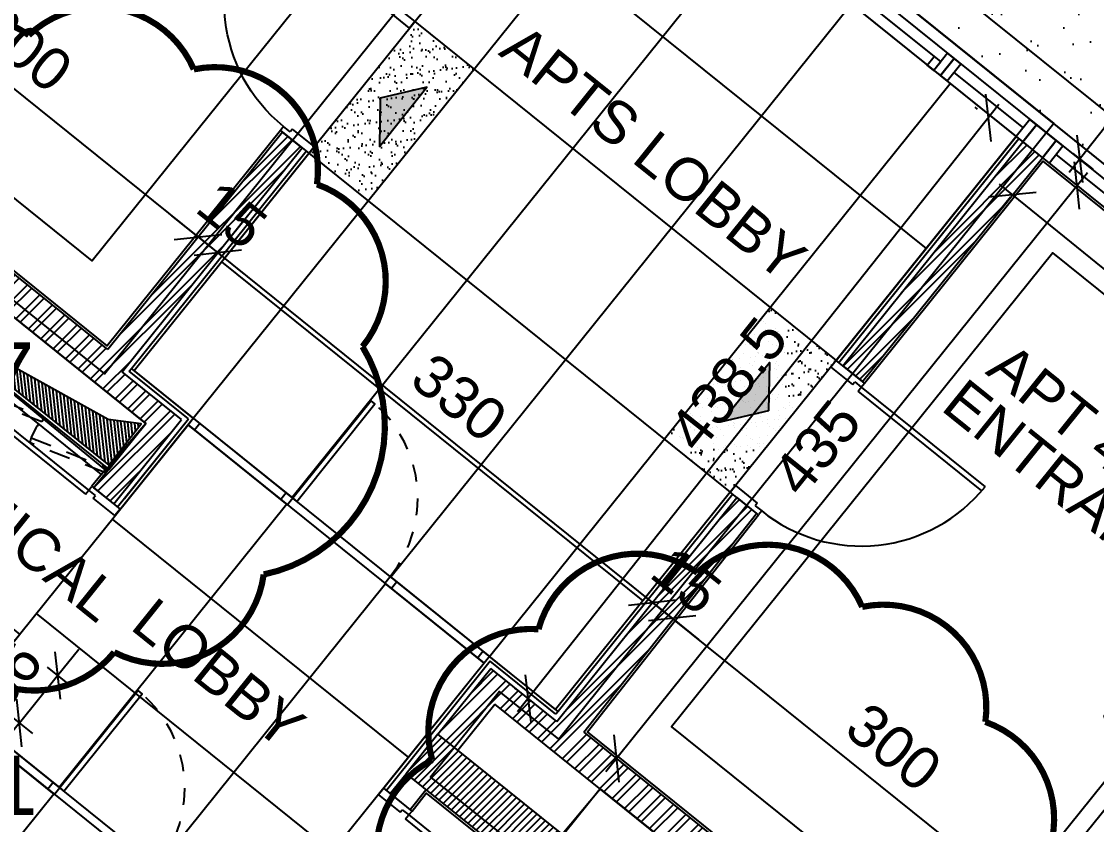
# Model space of a CAD drawing. Extents: x -1.8 to 45.6, y -22.6 to 61.5.
# Drawn here: x 21.84 to 28.2, y 40.16 to 44.91 of the extents above; entities that cross this region are included whole.
import ezdxf
from ezdxf.enums import TextEntityAlignment as Align

# ---------------------------------------------------------------- set-up
doc = ezdxf.new("R2010")
doc.units = 0
doc.header["$MEASUREMENT"] = 0
doc.header["$PDMODE"] = 35
doc.header["$PDSIZE"] = 0.3
doc.linetypes.add('HIDDEN2', pattern=[0.1875, 0.125, -0.0625])
doc.layers.get('0').update_dxf_attribs({"linetype": 'CONTINUOUS'})
doc.layers.get('DEFPOINTS').update_dxf_attribs({"linetype": 'CONTINUOUS'})
for name, color, linetype in [('60%', 7, 'CONTINUOUS'), ('A-ALU', 9, 'CONTINUOUS'), ('A-AREAS', 6, 'CONTINUOUS'), ('A-AREAS-TXT', 6, 'CONTINUOUS'), ('a-dim', 3, 'CONTINUOUS'), ('A-Door', 1, 'CONTINUOUS'), ('A-DOORS', 1, 'CONTINUOUS'), ('A-ENT-ARROWS', 252, 'CONTINUOUS'), ('A-HATCH-CONC', 8, 'CONTINUOUS'), ('A-HATCH-WALL', 8, 'CONTINUOUS'), ('A-moquette', 137, 'CONTINUOUS'), ('A-NOMENCLATURE', 3, 'CONTINUOUS'), ('A-PLASTER', 8, 'CONTINUOUS'), ('A-PORTE', 1, 'CONTINUOUS'), ('A-proj-marble', 137, 'CONTINUOUS'), ('A-proj-wood', 5, 'CONTINUOUS'), ('a-revetement', 1, 'CONTINUOUS'), ('A-sect-marble', 1, 'CONTINUOUS'), ('a-shaft', 251, 'CONTINUOUS'), ('A-TILES', 137, 'CONTINUOUS'), ('A-TREES', 63, 'CONTINUOUS'), ('A-WALL', 4, 'CONTINUOUS'), ('S-2ND-3RD-4-5-6TH$0$A-SHAFT 1ST', 8, 'CONTINUOUS'), ('S-2ND-3RD-4-5-6TH$0$A-SHAFT 2-3-4-5-6', 8, 'CONTINUOUS'), ('S-2ND-3RD-4-5-6TH$0$A-STR 2-3-4-5-6', 2, 'CONTINUOUS')]:
    doc.layers.add(name, color=color, linetype=linetype)
doc.styles.add('A100-STEXT', font='arial.ttf', dxfattribs={"height": 0.25})
doc.dimstyles.new('A100-DIM', dxfattribs={"dimtxt": 0.25, "dimasz": 0.2, "dimexe": 0.1, "dimexo": 0.3, "dimgap": 0.1, "dimtad": 1, "dimlfac": 100, "dimrnd": 0.5, "dimdsep": 46, "dimtxsty": 'A100-STEXT', "dimblk1": 'OBLIQUE', "dimblk2": 'OBLIQUE', "dimsah": 1, "dimcen": -0.05, "dimdle": 0.1, "dimclrd": 15, "dimclre": 15, "dimclrt": 256, "dimadec": 0, "dimazin": 0, "dimtfac": 0.28, "dimtix": 1, "dimtmove": 2, "dimatfit": 3, "dimldrblk": 'OBLIQUE', "dimfxl": 1, "dimtolj": 1, "dimarcsym": 0})

# ---------------------------------------------------------------- blocks, each defined once
blk = doc.blocks.new('P90E21.5D')
at = {"layer": 'A-PORTE'}
for p, q in [((0, 0), (-0.0313, -0.039)), ((0.1675, -0.1347), (0, 0)), ((-0.0313, -0.039), (0.0972, -0.1424)), ((0.0972, -0.1424), (0.1098, -0.1268)), ((0.1098, -0.1268), (0.1487, -0.1581)), ((0.1299, -0.1815), (0.155, -0.1503)), ((0.7845, -0.7079), (0.1299, -0.1815)), ((0.1487, -0.1581), (0.1675, -0.1347)), ((0.1487, -0.1581), (0.8033, -0.6845)), ((-0.564, -0.7013), (-0.5327, -0.6624)), ((-0.5327, -0.6624), (-0.4041, -0.7658)), ((-0.3965, -0.8361), (-0.564, -0.7013)), ((-0.4041, -0.7658), (-0.4166, -0.7814)), ((-0.4166, -0.7814), (-0.3777, -0.8127)), ((-0.3777, -0.8127), (-0.3965, -0.8361))]:
    blk.add_line(p, q, dxfattribs=at)
blk.add_arc((0.1487, -0.1581), 0.84, 231.19371, 321.19371, dxfattribs=at)
blk = doc.blocks.new('P100E21.5D')
at = {"layer": 'A-PORTE'}
for p, q in [((0.03, 0.215), (0.03, 1.155)), ((0.06, 1.155), (0.06, 0.215)), ((0.03, 0.215), (0, 0.215)), ((0, 0.215), (0, 0)), ((0.06, 0.215), (0.02, 0.215)), ((0.03, 0.165), (0.03, 0.215)), ((0.97, 0.215), (1, 0.215)), ((0.97, 0.165), (0.97, 0.215)), ((1, 0.215), (1, 0)), ((0.05, 0.165), (0.03, 0.165)), ((0.05, 0), (0.05, 0.165)), ((0.95, 0), (0.95, 0.165)), ((0.95, 0.165), (0.97, 0.165)), ((0, 0), (0.05, 0)), ((1, 0), (0.95, 0))]:
    blk.add_line(p, q, dxfattribs=at)
blk.add_arc((0.03, 0.215), 0.94, 0, 90, dxfattribs=at)
blk = doc.blocks.new('P_ENT_WOOD')
at = {"layer": 'A-PORTE'}
for points in [[(0.5883, -0.4732), (0.6117, -0.492), (1.0751, 0.0842), (1.0517, 0.103)], [(0, 0), (0.5883, -0.4732), (0.557, -0.5121), (-0.0313, -0.039)], [(1.165, -0.9369), (1.7534, -1.4101), (1.722, -1.449), (1.1337, -0.9759)]]:
    blk.add_lwpolyline(points, close=True, dxfattribs=at)
for points in [[(0.039, -0.0313), (0.0076, -0.0703)], [(0.5494, -0.4418), (0.5181, -0.4808)], [(1.204, -0.9682), (1.1726, -1.0072)], [(1.7144, -1.3787), (1.6831, -1.4177)]]:
    blk.add_lwpolyline(points, dxfattribs=at)
at = {"layer": 'A-PORTE', "linetype": 'HIDDEN2', "ltscale": 0.5}
blk.add_arc((0.5883, -0.4732), 0.74, 321.19371, 48.87027, dxfattribs=at)
blk = doc.blocks.new('A$C37CB01A7')
at = {"layer": 'A-ALU'}
for p, q in [((24.3159, 47.1427), (28.8044, 43.533)), ((24.1954, 47.0727), (28.7619, 43.4003)), ((26.5389, 45.2715), (27.2792, 44.6762)), ((27.3571, 44.6135), (27.7663, 44.2845)), ((27.9611, 44.1278), (28.7637, 43.4823))]:
    blk.add_line(p, q, dxfattribs=at)
for points in [[(27.2385, 44.6255), (27.2774, 44.5942), (27.3589, 44.6955), (27.3199, 44.7268)], [(27.2774, 44.5942), (27.3164, 44.5628), (27.3979, 44.6641), (27.3589, 44.6955)], [(27.7255, 44.2338), (27.7645, 44.2025), (27.8459, 44.3038), (27.807, 44.3351)], [(27.8814, 44.1085), (27.9203, 44.0772), (28.0018, 44.1785), (27.9628, 44.2098)]]:
    blk.add_lwpolyline(points, close=True, dxfattribs=at)
blk.add_lwpolyline([(27.2402, 44.7075), (27.2792, 44.6762), (27.2385, 44.6255), (27.1995, 44.6568), (27.2402, 44.7075)], dxfattribs=at)
blk = doc.blocks.new('_OBLIQUE')
at = {"color": 0, "linetype": 'ByBlock'}
blk.add_line((-0.5, -0.5), (0.5, 0.5), dxfattribs=at)
blk = doc.blocks.new('*D178')
at = {"layer": 'a-dim', "color": 15, "lineweight": -2}
for p, q in [((20.4688, 45.5823), (22.9625, 43.5769)), ((20.5761, 45.5562), (20.4841, 45.4417)), ((23.0549, 43.8514), (22.9472, 43.7175))]:
    blk.add_line(p, q, dxfattribs=at)
at = {"layer": 'DEFPOINTS', "color": 0}
for p in [(20.7641, 45.7899), (22.8845, 43.6396), (22.8669, 43.6177)]:
    blk.add_point(p, dxfattribs=at)
at = {"layer": 'a-dim', "color": 15, "lineweight": -2, "xscale": 0.2, "yscale": 0.2, "zscale": 0.2}
for p, rotation in [((20.5467, 45.5196), 141.1937093687687), ((22.8845, 43.6396), 321.1937093687687)]:
    blk.add_blockref('_OBLIQUE', p, dxfattribs=dict(at, rotation=rotation))
at = {"layer": 'a-dim', "insert": (21.8583, 44.7571), "char_height": 0.25, "attachment_point": 5, "rotation": 321.19371, "style": 'A100-STEXT'}
blk.add_mtext('\\A1;300', dxfattribs=at)
blk = doc.blocks.new('*D179')
at = {"layer": 'a-dim', "color": 15, "lineweight": -2}
for p, q in [((23.0549, 43.8514), (22.9472, 43.7175)), ((22.8845, 43.6396), (22.7287, 43.7649)), ((23.1562, 43.7379), (23.0641, 43.6235)), ((22.8845, 43.6396), (23.0014, 43.5456)), ((23.0014, 43.5456), (23.1573, 43.4202))]:
    blk.add_line(p, q, dxfattribs=at)
at = {"layer": 'DEFPOINTS', "color": 0}
for p in [(22.8669, 43.6177), (23.0014, 43.5456), (22.9681, 43.5042)]:
    blk.add_point(p, dxfattribs=at)
at = {"layer": 'a-dim', "color": 15, "lineweight": -2, "xscale": 0.2, "yscale": 0.2, "zscale": 0.2}
for p, rotation in [((22.8845, 43.6396), 321.1937093687687), ((23.0014, 43.5456), 141.1937093687687)]:
    blk.add_blockref('_OBLIQUE', p, dxfattribs=dict(at, rotation=rotation))
at = {"layer": 'a-dim', "insert": (23.0856, 43.7699), "char_height": 0.25, "attachment_point": 5, "rotation": 321.19371, "style": 'A100-STEXT'}
blk.add_mtext('\\A1;15', dxfattribs=at)
blk = doc.blocks.new('*D180')
at = {"layer": 'a-dim', "color": 15, "lineweight": -2}
for p, q in [((23.1562, 43.7379), (23.0641, 43.6235)), ((22.9235, 43.6082), (25.6509, 41.4148)), ((25.7277, 41.6699), (25.6357, 41.5554))]:
    blk.add_line(p, q, dxfattribs=at)
at = {"layer": 'DEFPOINTS', "color": 0}
for p in [(22.9681, 43.5042), (25.573, 41.4775), (25.5397, 41.4361)]:
    blk.add_point(p, dxfattribs=at)
at = {"layer": 'a-dim', "color": 15, "lineweight": -2, "xscale": 0.2, "yscale": 0.2, "zscale": 0.2}
for p, rotation in [((23.0014, 43.5456), 141.1937093687687), ((25.573, 41.4775), 321.1937093687687)]:
    blk.add_blockref('_OBLIQUE', p, dxfattribs=dict(at, rotation=rotation))
at = {"layer": 'a-dim', "insert": (24.4299, 42.689), "char_height": 0.25, "attachment_point": 5, "rotation": 321.19371, "style": 'A100-STEXT'}
blk.add_mtext('\\A1;330', dxfattribs=at)
blk = doc.blocks.new('*D181')
at = {"layer": 'a-dim', "color": 15, "lineweight": -2}
for p, q in [((25.7277, 41.6699), (25.6357, 41.5554)), ((25.573, 41.4775), (25.4172, 41.6028)), ((25.8603, 41.5954), (25.7526, 41.4614)), ((25.573, 41.4775), (25.6899, 41.3835)), ((25.6899, 41.3835), (25.8458, 41.2581))]:
    blk.add_line(p, q, dxfattribs=at)
at = {"layer": 'DEFPOINTS', "color": 0}
for p in [(25.5397, 41.4361), (25.6723, 41.3616), (25.6899, 41.3835)]:
    blk.add_point(p, dxfattribs=at)
at = {"layer": 'a-dim', "color": 15, "lineweight": -2, "xscale": 0.2, "yscale": 0.2, "zscale": 0.2}
for p, rotation in [((25.573, 41.4775), 321.1937093687687), ((25.6899, 41.3835), 141.1937093687687)]:
    blk.add_blockref('_OBLIQUE', p, dxfattribs=dict(at, rotation=rotation))
at = {"layer": 'a-dim', "insert": (25.7741, 41.6079), "char_height": 0.25, "attachment_point": 5, "rotation": 321.19371, "style": 'A100-STEXT'}
blk.add_mtext('\\A1;15', dxfattribs=at)
blk = doc.blocks.new('*D182')
at = {"layer": 'a-dim', "color": 15, "lineweight": -2}
for p, q in [((25.8603, 41.5954), (25.7526, 41.4614)), ((25.612, 41.4461), (28.1056, 39.4407)), ((27.7438, 39.1503), (28.0904, 39.5813))]:
    blk.add_line(p, q, dxfattribs=at)
at = {"layer": 'DEFPOINTS', "color": 0}
for p in [(25.6723, 41.3616), (28.0277, 39.5034), (27.5557, 38.9165)]:
    blk.add_point(p, dxfattribs=at)
at = {"layer": 'a-dim', "color": 15, "lineweight": -2, "xscale": 0.2, "yscale": 0.2, "zscale": 0.2}
for p, rotation in [((25.6899, 41.3835), 141.1937093687687), ((28.0277, 39.5034), 321.1937093687687)]:
    blk.add_blockref('_OBLIQUE', p, dxfattribs=dict(at, rotation=rotation))
at = {"layer": 'a-dim', "insert": (27.0015, 40.6209), "char_height": 0.25, "attachment_point": 5, "rotation": 321.19371, "style": 'A100-STEXT'}
blk.add_mtext('\\A1;300', dxfattribs=at)
blk = doc.blocks.new('*D187')
at = {"layer": 'a-dim', "color": 15, "lineweight": -2}
for p, q in [((29.4009, 42.8864), (30.0654, 42.3521)), ((27.1987, 38.947), (30.0501, 42.4927)), ((27.2593, 39.0266), (27.1834, 39.0876))]:
    blk.add_line(p, q, dxfattribs=at)
at = {"layer": 'DEFPOINTS', "color": 0}
for p in [(29.1672, 43.0745), (29.9874, 42.4148), (27.4931, 38.8386)]:
    blk.add_point(p, dxfattribs=at)
at = {"layer": 'a-dim', "color": 15, "lineweight": -2, "xscale": 0.2, "yscale": 0.2, "zscale": 0.2}
for p, rotation in [((29.9874, 42.4148), 51.193709367041), ((27.2613, 39.025), 231.193709367041)]:
    blk.add_blockref('_OBLIQUE', p, dxfattribs=dict(at, rotation=rotation))
at = {"layer": 'a-dim', "insert": (28.4469, 40.8626), "char_height": 0.25, "attachment_point": 5, "rotation": 51.19371, "style": 'A100-STEXT'}
blk.add_mtext('\\A1;435', dxfattribs=at)
blk = doc.blocks.new('*D192')
at = {"layer": 'a-dim', "color": 15, "lineweight": -2}
for p, q in [((25.2971, 40.4763), (28.1485, 44.022)), ((28.0567, 43.9675), (28.1638, 43.8814)), ((25.3891, 40.5307), (25.4377, 40.4916))]:
    blk.add_line(p, q, dxfattribs=at)
at = {"layer": 'DEFPOINTS', "color": 0}
for p in [(27.8229, 44.1555), (28.0858, 43.9441), (25.1553, 40.7187)]:
    blk.add_point(p, dxfattribs=at)
at = {"layer": 'a-dim', "color": 15, "lineweight": -2, "xscale": 0.2, "yscale": 0.2, "zscale": 0.2}
for p, rotation in [((28.0858, 43.9441), 51.19370936575438), ((25.3597, 40.5542), 231.1937093657544)]:
    blk.add_blockref('_OBLIQUE', p, dxfattribs=dict(at, rotation=rotation))
at = {"layer": 'a-dim', "insert": (26.5453, 42.3919), "char_height": 0.25, "attachment_point": 5, "rotation": 51.19371, "style": 'A100-STEXT'}
blk.add_mtext('\\A1;435', dxfattribs=at)
blk = doc.blocks.new('*D214')
at = {"layer": 'a-dim', "color": 15, "lineweight": -2}
for p, q in [((20.6748, 44.1935), (23.5263, 47.7392)), ((23.5564, 47.5866), (23.3857, 47.7239)), ((20.9472, 44.1028), (20.6596, 44.3341))]:
    blk.add_line(p, q, dxfattribs=at)
at = {"layer": 'DEFPOINTS', "color": 0}
for p in [(23.4636, 47.6613), (23.7902, 47.3986), (21.181, 43.9148)]:
    blk.add_point(p, dxfattribs=at)
at = {"layer": 'a-dim', "color": 15, "lineweight": -2, "xscale": 0.2, "yscale": 0.2, "zscale": 0.2}
for p, rotation in [((23.4636, 47.6613), 51.1937030230763), ((20.7375, 44.2714), 231.1937030230763)]:
    blk.add_blockref('_OBLIQUE', p, dxfattribs=dict(at, rotation=rotation))
at = {"layer": 'a-dim', "insert": (21.9231, 46.1091), "char_height": 0.25, "attachment_point": 5, "rotation": 51.1937, "style": 'A100-STEXT'}
blk.add_mtext('\\A1;435', dxfattribs=at)
blk = doc.blocks.new('*D236')
at = {"layer": 'a-dim', "color": 15, "lineweight": -2}
for p, q in [((27.6252, 43.9519), (28.4539, 43.2786)), ((27.6922, 43.8757), (27.6398, 43.8112)), ((30.0972, 41.9434), (29.2686, 42.6166)), ((30.0089, 41.9933), (29.9565, 41.9288))]:
    blk.add_line(p, q, dxfattribs=at)
at = {"layer": 'DEFPOINTS', "color": 0}
for p in [(27.8814, 44.1085), (30.1981, 42.2261), (30.0196, 42.0064)]:
    blk.add_point(p, dxfattribs=at)
at = {"layer": 'a-dim', "color": 15, "lineweight": -2, "xscale": 0.2, "yscale": 0.2, "zscale": 0.2}
for p, rotation in [((27.7029, 43.8888), 140.9057933027727), ((30.0196, 42.0064), 320.9057933027727)]:
    blk.add_blockref('_OBLIQUE', p, dxfattribs=dict(at, rotation=rotation))
at = {"layer": 'a-dim', "insert": (28.8612, 42.9476), "char_height": 0.25, "attachment_point": 5, "rotation": 320.90579, "style": 'A100-STEXT'}
blk.add_mtext('\\A1;298.5', dxfattribs=at)
blk = doc.blocks.new('*D252')
at = {"layer": 'a-dim', "color": 15, "lineweight": -2}
for p, q in [((22.0532, 41.0453), (22.1785, 41.2012)), ((21.9924, 41.0941), (22.1311, 40.9827)), ((21.8272, 40.7644), (22.0532, 41.0453)), ((21.7665, 40.8132), (21.9052, 40.7017)), ((21.8272, 40.7644), (21.7019, 40.6086))]:
    blk.add_line(p, q, dxfattribs=at)
at = {"layer": 'DEFPOINTS', "color": 0}
for p in [(21.7587, 41.2822), (22.0532, 41.0453), (21.5328, 41.0012)]:
    blk.add_point(p, dxfattribs=at)
at = {"layer": 'a-dim', "color": 15, "lineweight": -2, "xscale": 0.2, "yscale": 0.2, "zscale": 0.2}
for p, rotation in [((22.0532, 41.0453), 231.1937093633328), ((21.8272, 40.7644), 51.19370936333276)]:
    blk.add_blockref('_OBLIQUE', p, dxfattribs=dict(at, rotation=rotation))
at = {"layer": 'a-dim', "insert": (21.7627, 41.0476), "char_height": 0.25, "attachment_point": 5, "rotation": 51.19371, "style": 'A100-STEXT'}
blk.add_mtext('\\A1;36', dxfattribs=at)
blk = doc.blocks.new('*D294')
at = {"layer": 'a-dim', "color": 15, "lineweight": -2}
for p, q in [((27.6236, 44.423), (24.7747, 40.8303)), ((27.4966, 44.396), (27.4831, 44.4067)), ((24.772, 40.9601), (24.7585, 40.9708))]:
    blk.add_line(p, q, dxfattribs=at)
at = {"layer": 'DEFPOINTS', "color": 0}
for p in [(27.7317, 44.2096), (24.8368, 40.9087), (25.007, 40.7737)]:
    blk.add_point(p, dxfattribs=at)
at = {"layer": 'a-dim', "color": 15, "lineweight": -2, "xscale": 0.2, "yscale": 0.2, "zscale": 0.2}
for p, rotation in [((27.5615, 44.3446), 51.58569261977015), ((24.8368, 40.9087), 231.5856926197702)]:
    blk.add_blockref('_OBLIQUE', p, dxfattribs=dict(at, rotation=rotation))
at = {"layer": 'a-dim', "insert": (26.0207, 42.7681), "char_height": 0.25, "attachment_point": 5, "rotation": 51.58569, "style": 'A100-STEXT'}
blk.add_mtext('\\A1;438.5', dxfattribs=at)
blk = doc.blocks.new('*D295')
at = {"layer": 'a-dim', "color": 15, "lineweight": -2}
for p, q in [((28.0389, 44.0239), (30.0675, 46.5888)), ((29.9662, 46.5414), (30.0839, 46.4484)), ((28.0618, 44.1334), (28.1794, 44.0403))]:
    blk.add_line(p, q, dxfattribs=at)
at = {"layer": 'DEFPOINTS', "color": 0}
for p in [(29.7309, 46.7275), (30.0054, 46.5104), (27.8265, 44.3195)]:
    blk.add_point(p, dxfattribs=at)
at = {"layer": 'a-dim', "color": 15, "lineweight": -2, "xscale": 0.2, "yscale": 0.2, "zscale": 0.2}
for p, rotation in [((30.0054, 46.5104), 51.66027707196876), ((28.101, 44.1024), 231.6602770719688)]:
    blk.add_blockref('_OBLIQUE', p, dxfattribs=dict(at, rotation=rotation))
at = {"layer": 'a-dim', "insert": (28.8746, 45.4476), "char_height": 0.25, "attachment_point": 5, "rotation": 51.66028, "style": 'A100-STEXT'}
blk.add_mtext('\\A1;307', dxfattribs=at)
blk = doc.blocks.new('*D296')
at = {"layer": 'a-dim', "color": 15, "lineweight": -2}
for p, q in [((24.3971, 47.483), (29.1194, 43.6853)), ((24.4649, 47.4078), (24.5377, 47.4983)), ((29.0314, 43.7354), (29.1042, 43.8259))]:
    blk.add_line(p, q, dxfattribs=at)
at = {"layer": 'DEFPOINTS', "color": 0}
for p in [(24.2769, 47.174), (29.0415, 43.748), (28.8434, 43.5016)]:
    blk.add_point(p, dxfattribs=at)
at = {"layer": 'a-dim', "color": 15, "lineweight": -2, "xscale": 0.2, "yscale": 0.2, "zscale": 0.2}
for p, rotation in [((24.475, 47.4204), 141.193709369981), ((29.0415, 43.748), 321.1937093699809)]:
    blk.add_blockref('_OBLIQUE', p, dxfattribs=dict(at, rotation=rotation))
at = {"layer": 'a-dim', "insert": (26.9009, 45.7616), "char_height": 0.25, "attachment_point": 5, "rotation": 321.19371, "style": 'A100-STEXT'}
blk.add_mtext('\\A1;586', dxfattribs=at)
blk = doc.blocks.new('*D302')
at = {"layer": '60%', "color": 15, "lineweight": -2}
for p, q in [((14.1028, 57.7557), (17.1503, 61.5451)), ((17.0097, 61.5299), (45.0024, 39.0181)), ((41.9397, 35.3693), (44.9872, 39.1587))]:
    blk.add_line(p, q, dxfattribs=at)
at = {"layer": 'DEFPOINTS', "color": 0}
for p in [(13.9148, 57.5219), (44.9245, 39.0808), (41.7517, 35.1355)]:
    blk.add_point(p, dxfattribs=at)
at = {"layer": '60%', "color": 15, "lineweight": -2, "xscale": 0.2, "yscale": 0.2, "zscale": 0.2}
for p, rotation in [((17.0876, 61.4672), 141.1937093848894), ((44.9245, 39.0808), 321.1937093848894)]:
    blk.add_blockref('_OBLIQUE', p, dxfattribs=dict(at, rotation=rotation))
at = {"layer": '60%', "insert": (31.1488, 50.4514), "char_height": 0.25, "attachment_point": 5, "rotation": 321.19371, "style": 'A100-STEXT'}
blk.add_mtext('\\A1;3572', dxfattribs=at)

msp = doc.modelspace()

# ---------------------------------------------------------------- hatches: boundary and pattern name
at = {"layer": 'A-ENT-ARROWS'}
for points in [[(23.96151, 44.46015), (23.95751, 44.17513), (24.23875, 44.52642)], [(26.26036, 42.61141), (25.98284, 42.54636), (26.26562, 42.89641)]]:
    msp.add_hatch(color=256, dxfattribs=at).paths.add_polyline_path(points)
at = {"layer": 'A-HATCH-CONC'}
h = msp.add_hatch(dxfattribs=at)
h.set_pattern_fill('ANSI31', color=256, scale=0.25, style=0)
h.paths.add_polyline_path([(27.28867, 38.2972), (24.30407, 40.69742), (24.11606, 40.46364), (26.8435, 38.27023), (25.62093, 36.74999), (26.0444, 36.74999)])
at = {"layer": 'A-HATCH-WALL'}
h = msp.add_hatch(dxfattribs=at)
h.set_pattern_fill('ANSI32', color=256, scale=0.25, style=0)
h.set_pattern_definition([(45, (-338376.54673, -23743.37172), (-0.066291260736, 0.066291260736), []), (45, (-338376.50254, -23743.37172), (-0.066291260736, 0.066291260736), [])])
h.paths.add_polyline_path([(23.50083, 44.16655), (23.38394, 44.26055), (22.3499, 42.97475), (21.10307, 43.97746), (20.97773, 43.8216), (21.05566, 43.75893), (20.83632, 43.48619), (20.91425, 43.42352), (21.13359, 43.69627), (22.57524, 42.53689), (22.35591, 42.26417), (22.4728, 42.17017), (22.78613, 42.55978), (22.43546, 42.84179)])
h.paths.add_polyline_path([(22.35591, 42.26417), (22.26846, 42.15543), (22.38535, 42.06142), (22.4728, 42.17017)])
h = msp.add_hatch(dxfattribs=at)
h.set_pattern_fill('ANSI32', color=256, scale=0.25, style=0)
h.paths.add_polyline_path([(27.88137, 44.10849), (27.76448, 44.2025), (26.69911, 42.87774), (26.816, 42.78374)])
h = msp.add_hatch(dxfattribs=at)
h.set_pattern_fill('ANSI32', color=256, scale=0.25, style=0)
h.paths.add_polyline_path([(25.16696, 40.70927), (26.18931, 42.00447), (26.07242, 42.09847), (25.00705, 40.77371), (24.61741, 41.08706), (24.59548, 41.05978), (24.59548, 41.05978), (24.30407, 40.69742), (24.42096, 40.60342), (24.6403, 40.87616), (27.25085, 38.77675), (27.03151, 38.50401), (27.10944, 38.44134), (27.32878, 38.71409), (27.43008, 38.63262), (27.21074, 38.35987), (27.28867, 38.2972), (27.50801, 38.56995), (29.56604, 36.90846), (29.66005, 37.02535), (27.57863, 38.70564), (27.73531, 38.90046), (27.61842, 38.99446), (27.49308, 38.83861)])
at = {"layer": 'A-moquette'}
h = msp.add_hatch(dxfattribs=at)
h.set_pattern_fill('AR-SAND', color=256, scale=0.05, angle=-4e-14, style=0)
h.paths.add_polyline_path([(24.51715, 44.63247), (24.16648, 44.91448), (23.53979, 44.13521), (23.89046, 43.8532)])
h = msp.add_hatch(dxfattribs=at)
h.set_pattern_fill('AR-SAND', color=256, scale=0.05, angle=-4e-14, style=0)
h.paths.add_polyline_path([(26.66014, 42.90907), (26.27051, 43.22242), (25.64382, 42.44315), (26.03345, 42.12981), (26.06479, 42.16877)])
at = {"layer": 'a-shaft'}
h = msp.add_hatch(dxfattribs=at)
h.set_pattern_fill('_USER,_O', color=256, scale=0.02, angle=135, pattern_type=0)
h.set_pattern_definition([(96.193709368, (-278542.13997, 193593.535597), (-0.0198832563094, -0.0021578041), [])])
h.paths.add_polyline_path([(21.27569, 43.15751), (22.35665, 42.28902), (22.54712, 42.53384), (22.35183, 42.55908)])
at = {"layer": 'A-TREES'}
h = msp.add_hatch(dxfattribs=at)
h.set_pattern_fill('AR-SAND', color=256, scale=0.2, style=0)
h.set_pattern_definition([(37.5, (4.72837, 53.1), (-0.0125987, 0.3853648), [0, -0.304, 0, -0.34, 0, -0.325]), (7.5, (4.72837, 53.1), (0.353955, 0.564429), [0, -0.164, 0, -0.274, 0, -0.105]), (327.5, (4.48237, 53.1), (0.6228284, 0.001132), [0, -0.1, 0, -0.36, 0, -0.47]), (317.5, (4.48237, 53.1), (0.601225, 0.175535), [0, -0.05, 0, -0.236, 0, -0.27])])
h.paths.add_polyline_path([(26.02095, 49.45441), (25.39426, 48.67514), (24.26622, 47.27246), (24.30518, 47.24112), (24.34414, 47.20979), (28.94183, 43.51232), (30.06987, 44.91501), (30.69656, 45.69427)])

# ---------------------------------------------------------------- linework, layer by layer
at = {"layer": 'A-AREAS'}
for points in [[(14.74689, 44.02026), (17.36523, 41.91458), (17.55324, 42.14836), (18.69876, 41.22713), (19.60743, 42.35702), (19.97758, 42.05934), (21.278, 43.67638), (22.33001, 42.83034), (25.25978, 46.47343), (24.32076, 47.22859), (26.20083, 49.5664), (23.11502, 52.04801), (19.53813, 54.92455), (15.96124, 57.80109), (12.2369, 53.17)], [(33.85316, 43.41238), (30.76735, 45.894), (28.88728, 43.55619), (27.94826, 44.31135), (25.01849, 40.66827), (24.66782, 40.95028), (24.26047, 40.44375), (27.00739, 38.23467), (25.01766, 35.76049), (27.80744, 33.51694), (27.63823, 33.30654), (27.75512, 33.21254), (27.0031, 32.27741), (27.11387, 32.18833), (27.11387, 31.81), (26.63837, 31.81), (26.63837, 27.07), (28.13837, 27.07), (28.13837, 23.51), (26.63837, 23.51), (26.63837, 22.54)]]:
    msp.add_lwpolyline(points, dxfattribs=at)
for points in [[(24.32076, 47.22859), (26.20083, 49.5664), (30.76735, 45.894), (28.88728, 43.55619)], [(15.87998, 40.06771), (17.55324, 42.14836), (18.69876, 41.22713), (19.60743, 42.35702), (19.97758, 42.05934), (21.278, 43.67638), (22.33001, 42.83034), (25.25978, 46.47343), (27.94826, 44.31135), (25.01849, 40.66827), (24.66782, 40.95028), (24.26047, 40.44375), (27.00739, 38.23467), (24.09642, 34.61497), (24.26786, 34.47709), (23.70384, 33.77575)], [(21.44488, 43.44507), (22.57524, 42.53689), (22.33864, 42.25962), (21.22595, 43.17285)], [(25.03884, 40.10652), (25.26371, 40.37481), (26.78329, 39.15277), (26.56395, 38.88002)]]:
    msp.add_lwpolyline(points, close=True, dxfattribs=at)
at = {"layer": 'A-AREAS', "color": 30, "const_width": 0.03658}
for points in [[(23.85725, 42.99098, 0.5205671), (23.58818, 43.95099, 0.5205671), (22.85938, 44.63133, 0.5205671), (21.88316, 44.83381, 0.5205671), (20.9439, 44.49943, 0.5205671), (20.31523, 43.72562, 0.5205671), (20.1803, 42.73779, 0.5205671), (20.57841, 41.82372, 0.5205671), (21.39359, 41.24969, 0.5205671), (22.38835, 41.18294, 0.5205671), (23.27291, 41.6429, 0.5205671)], [(27.81225, 39.81079, 0.5205671), (27.54319, 40.7708, 0.5205671), (26.81439, 41.45114, 0.5205671), (25.83816, 41.65362, 0.5205671), (24.8989, 41.31924, 0.5205671), (24.27023, 40.54543, 0.5205671), (24.1353, 39.5576, 0.5205671), (24.53341, 38.64353, 0.5205671), (25.34859, 38.06951, 0.5205671), (26.34335, 38.00275, 0.5205671), (27.22791, 38.46272, 0.5205671)]]:
    msp.add_lwpolyline(points, format="xyb", close=True, dxfattribs=at)
at = {"layer": 'A-Door', "linetype": 'HIDDEN2'}
for points in [[(21.52474, 42.75149), (21.97145, 42.57331), (21.96032, 42.54545), (21.51449, 42.72328)], [(21.89749, 42.45172), (22.3442, 42.27355), (22.33307, 42.24569), (21.88724, 42.42351)]]:
    msp.add_lwpolyline(points, dxfattribs=at)
at = {"layer": 'A-Door'}
msp.add_arc((22.3442, 42.27355), 0.48094, 147.161102, 161.831595, dxfattribs=at)
at = {"layer": 'A-ENT-ARROWS'}
for points in [[(23.96151, 44.46015), (23.95751, 44.17513), (24.23875, 44.52642)], [(26.26036, 42.61141), (25.98284, 42.54636), (26.26562, 42.89641)]]:
    msp.add_lwpolyline(points, close=True, dxfattribs=at)
at = {"layer": 'A-PLASTER'}
for points in [[(23.37225, 44.26995), (22.34761, 42.99584), (21.11247, 43.98915)], [(26.82769, 42.77434), (27.88366, 44.0874), (29.50843, 42.78076)], [(22.35589, 42.26415), (22.34421, 42.27355), (22.25677, 42.16483)], [(27.60673, 39.00386), (27.49079, 38.85969), (25.18805, 40.71156), (26.201, 41.99507)], [(24.15064, 40.24335), (24.23524, 40.34855), (26.82241, 38.26794), (23.54169, 34.18847), (23.49883, 34.22293), (23.48943, 34.21125)]]:
    msp.add_lwpolyline(points, dxfattribs=at)
at = {"layer": 'A-PORTE'}
msp.add_lwpolyline([(21.22595, 43.17285), (22.34421, 42.27355), (22.31287, 42.23458), (21.19462, 43.13388)], close=True, dxfattribs=at)
at = {"layer": 'A-proj-marble'}
for p, q in [((22.85643, 42.56741), (25.58253, 45.95723)), ((24.69917, 45.57686), (27.19283, 43.57145)), ((26.16702, 45.48718), (23.44092, 42.09736)), ((26.75145, 45.01718), (24.02535, 41.62736)), ((24.16648, 44.91448), (26.66014, 42.90907)), ((24.60978, 41.15736), (27.33588, 44.54718)), ((23.53979, 44.13521), (26.03345, 42.12981)), ((23.02277, 43.49231), (25.51644, 41.48691)), ((23.40958, 42.0584), (22.0622, 40.38297)), ((22.37595, 41.96998), (24.12932, 40.55992)), ((23.99402, 41.58839), (22.64663, 39.91296)), ((21.92682, 41.4115), (23.68019, 40.00144)), ((22.03087, 40.344), (19.61811, 37.34382))]:
    msp.add_line(p, q, dxfattribs=at)
for points in [[(24.99942, 40.84401), (22.50576, 42.84942), (25.23185, 46.23924), (27.72552, 44.23383)], [(21.47777, 40.85297), (22.82509, 42.52844), (24.57845, 41.11839), (23.231, 39.44301)], [(21.44643, 40.81401), (23.19967, 39.40405), (20.78698, 36.40381), (19.03362, 37.81386)]]:
    msp.add_lwpolyline(points, close=True, dxfattribs=at)
at = {"layer": 'A-proj-wood'}
for p, q in [((22.49017, 42.86195), (23.52421, 44.14774)), ((22.49017, 42.86195), (23.52421, 44.14774)), ((22.50576, 42.84942), (23.53979, 44.13521)), ((22.50576, 42.84942), (23.53979, 44.13521)), ((26.03345, 42.12981), (24.99942, 40.84401)), ((26.03345, 42.12981), (24.99942, 40.84401)), ((26.04904, 42.11727), (25.015, 40.83148)), ((26.04904, 42.11727), (25.015, 40.83148))]:
    msp.add_line(p, q, dxfattribs=at)
for points in [[(26.66014, 42.90907), (27.72552, 44.23383)], [(26.66014, 42.90907), (27.71612, 44.22214)], [(26.67573, 42.89654), (27.7411, 44.2213)], [(26.67573, 42.89654), (27.7317, 44.20961)]]:
    msp.add_lwpolyline(points, dxfattribs=at)
at = {"layer": 'a-revetement'}
msp.add_lwpolyline([(27.76448, 44.2025), (27.88137, 44.10849), (27.96284, 44.2098), (27.84595, 44.3038)], close=True, dxfattribs=at)
at = {"layer": 'A-sect-marble'}
for p, q in [((22.47764, 42.84637), (22.49017, 42.86195)), ((22.47764, 42.84637), (22.49017, 42.86195)), ((22.82831, 42.56436), (22.47764, 42.84637)), ((22.82831, 42.56436), (22.47764, 42.84637)), ((22.85643, 42.56741), (22.49017, 42.86195)), ((22.85643, 42.56741), (22.49017, 42.86195)), ((22.40873, 42.04262), (22.82831, 42.56436)), ((22.42432, 42.03009), (22.85643, 42.56741)), ((22.44916, 42.0929), (22.82831, 42.56436)), ((22.46475, 42.08036), (22.85643, 42.56741)), ((24.60978, 41.15736), (23.98309, 40.37809)), ((24.60978, 41.15736), (23.98309, 40.37809)), ((25.015, 40.83148), (24.60978, 41.15736)), ((25.015, 40.83148), (24.60978, 41.15736)), ((24.61283, 41.12924), (23.99868, 40.36555)), ((24.61283, 41.12924), (23.99868, 40.36555)), ((25.00247, 40.81589), (24.61283, 41.12924)), ((25.00247, 40.81589), (24.61283, 41.12924)), ((25.015, 40.83148), (25.00247, 40.81589)), ((25.015, 40.83148), (25.00247, 40.81589))]:
    msp.add_line(p, q, dxfattribs=at)
at = {"layer": 'a-shaft'}
msp.add_lwpolyline([(21.27569, 43.15751), (22.35665, 42.28902), (22.54712, 42.53384), (22.35183, 42.55908), (21.27569, 43.15751)], dxfattribs=at)
at = {"layer": 'A-TILES'}
for points in [[(22.79923, 47.68226), (24.51362, 46.30354), (22.25754, 43.49817), (20.54314, 44.87689)], [(29.65679, 42.16739), (27.9424, 43.54611), (25.68632, 40.74074), (27.40071, 39.36203)]]:
    msp.add_lwpolyline(points, close=True, dxfattribs=at)
at = {"layer": 'A-WALL'}
for p, q in [((23.38394, 44.26055), (22.3499, 42.97475)), ((23.38394, 44.26055), (23.50083, 44.16655)), ((23.50083, 44.16655), (23.38394, 44.26055)), ((22.43546, 42.84179), (23.50083, 44.16655)), ((26.69911, 42.87774), (27.76448, 44.2025)), ((27.76448, 44.2025), (27.88137, 44.10849)), ((26.816, 42.78374), (27.88137, 44.10849)), ((22.3499, 42.97475), (21.10307, 43.97746)), ((22.57524, 42.53689), (21.13359, 43.69627)), ((26.69911, 42.87774), (26.816, 42.78374)), ((22.78613, 42.55978), (22.43546, 42.84179)), ((22.38535, 42.06142), (22.78613, 42.55978)), ((22.57524, 42.53689), (22.26846, 42.15543)), ((22.38535, 42.06142), (22.26846, 42.15543)), ((25.00705, 40.77371), (26.07242, 42.09847)), ((26.07242, 42.09847), (26.18931, 42.00447)), ((25.16696, 40.70927), (26.18931, 42.00447)), ((24.30407, 40.69742), (24.61741, 41.08706)), ((25.00705, 40.77371), (24.61741, 41.08706)), ((24.42096, 40.60342), (24.6403, 40.87616)), ((27.25085, 38.77675), (24.6403, 40.87616)), ((25.16696, 40.70927), (27.49308, 38.83861)), ((24.02206, 40.34675), (24.11606, 40.46364)), ((24.13895, 40.25275), (24.02206, 40.34675)), ((24.13895, 40.25275), (24.23295, 40.36964))]:
    msp.add_line(p, q, dxfattribs=at)
at = {"layer": 'S-2ND-3RD-4-5-6TH$0$A-SHAFT 1ST'}
msp.add_lwpolyline([(21.44529, 43.44559), (21.22608, 43.17274), (22.35589, 42.26415), (22.57523, 42.53689)], close=True, dxfattribs=at)
at = {"layer": 'S-2ND-3RD-4-5-6TH$0$A-SHAFT 2-3-4-5-6'}
msp.add_lwpolyline([(25.26371, 40.37481), (25.04437, 40.10207), (26.56395, 38.88002), (26.78329, 39.15277)], close=True, dxfattribs=at)
at = {"layer": 'S-2ND-3RD-4-5-6TH$0$A-STR 2-3-4-5-6'}
msp.add_lwpolyline([(23.71654, 33.85537), (27.28867, 38.2972), (24.30407, 40.69742), (24.11606, 40.46364), (26.8435, 38.27023), (23.45938, 34.06218), (23.71654, 33.85537)], dxfattribs=at)

# ---------------------------------------------------------------- block references
at = {"layer": 'A-ALU'}
msp.add_blockref('A$C37CB01A7', (0, 0), dxfattribs=at)
at = {"layer": 'A-DOORS', "xscale": -1, "rotation": 51.19371012126664}
msp.add_blockref('P100E21.5D', (24.16648, 44.91448), dxfattribs=at)
at = {"layer": 'A-DOORS', "rotation": 231.1937086932361}
msp.add_blockref('P100E21.5D', (26.66014, 42.90907), dxfattribs=at)
at = {"layer": 'A-DOORS'}
for name, p in [('P_ENT_WOOD', (22.85642, 42.56741)), ('P_ENT_WOOD', (21.47777, 40.85297)), ('P90E21.5D', (23.98309, 40.37809))]:
    msp.add_blockref(name, p, dxfattribs=at)
at = {"layer": 'A-PORTE', "xscale": -1, "rotation": 51.19371012126664}
msp.add_blockref('P100E21.5D', (22.42432, 42.03009), dxfattribs=at)
at = {"layer": 'A-sect-marble'}
msp.add_blockref('P90E21.5D', (23.98309, 40.37809), dxfattribs=at)

# ---------------------------------------------------------------- texts
at = {"layer": 'A-AREAS-TXT', "style": 'A100-STEXT'}
for s, p in [('7', (21.77776, 42.66584)), ('11', (21.66111, 40.22082))]:
    msp.add_text(s, height=0.35, dxfattribs=at).set_placement(p, align=Align.CENTER)
at = {"layer": 'A-NOMENCLATURE', "style": 'A100-STEXT'}
for s, p in [('APTS LOBBY', (25.58045, 44.13859)), ('APT 4A2', (28.16069, 42.49638)), ('TECHNICAL', (21.59646, 42.06564)), ('ENTRANCE', (28.09886, 42.11579)), ('LOBBY', (23.00691, 41.05747))]:
    msp.add_text(s, height=0.25, rotation=321.19, dxfattribs=at).set_placement(p, align=Align.MIDDLE)

# ---------------------------------------------------------------- dimensions: what is measured, and where the dimension line sits
at = {"layer": '60%'}
dim = msp.add_aligned_dim(p1=(13.91484, 57.521928), p2=(41.751696, 35.135489), distance=5.062794, dimstyle='A100-DIM', dxfattribs=at)
dim.commit()
dim.dimension.update_dxf_attribs({"geometry": '*D302', "text_midpoint": (31.148783, 50.45145)})
at = {"layer": 'a-dim'}
for base, p1, p2, angle, picture, middle in [((23.46362, 47.66126), (21.181, 43.91479), (23.79021, 47.39861), 231.193703, '*D214', (21.9231, 46.10906)), ((22.88454, 43.63956), (20.76412, 45.78995), (22.86692, 43.61765), 141.193709, '*D178', (21.85835, 44.75705)), ((28.08583, 43.94407), (25.15527, 40.71867), (27.82292, 44.1555), 231.193709, '*D192', (26.54532, 42.39187)), ((23.00143, 43.54555), (22.86692, 43.61765), (22.96814, 43.50417), 141.193709, '*D179', (23.08564, 43.76995)), ((25.57301, 41.47748), (22.96814, 43.50417), (25.53973, 41.43609), 141.193709, '*D180', (24.42993, 42.68898)), ((29.98744, 42.41479), (27.49308, 38.83861), (29.16716, 43.07446), 231.193709, '*D187', (28.44693, 40.86259)), ((25.6899, 41.38347), (25.53973, 41.43609), (25.67229, 41.36157), 141.193709, '*D181', (25.77412, 41.60787)), ((28.02771, 39.50341), (25.67229, 41.36157), (27.55575, 38.91653), 141.193709, '*D182', (27.00152, 40.6209))]:
    dim = msp.add_linear_dim(base=base, p1=p1, p2=p2, angle=angle, dimstyle='A100-DIM', dxfattribs=at)
    dim.commit()
    dim.dimension.update_dxf_attribs({"geometry": picture, "text_midpoint": middle})
for p1, p2, distance, picture, middle in [((24.2769, 47.17404), (28.84341, 43.50164), 0.31609, '*D296', (26.90091, 45.76155)), ((27.82647, 44.31947), (29.73092, 46.72749), -0.34999, '*D295', (28.87459, 45.44764)), ((27.7317, 44.20961), (25.00705, 40.77371), -0.21725, '*D294', (26.02071, 42.76815)), ((21.53275, 41.00124), (21.75866, 41.28216), -0.37791, '*D252', (21.76274, 41.04758))]:
    dim = msp.add_aligned_dim(p1=p1, p2=p2, distance=distance, dimstyle='A100-DIM', dxfattribs=at)
    dim.commit()
    dim.dimension.update_dxf_attribs({"geometry": picture, "text_midpoint": middle})
dim = msp.add_linear_dim(base=(30.01958, 42.00643), p1=(27.88137, 44.10849), p2=(30.19809, 42.22614), angle=320.905793, dimstyle='A100-DIM', dxfattribs=at)
dim.commit()
dim.dimension.update_dxf_attribs({"geometry": '*D236', "text_midpoint": (28.86122, 42.94761), "dimtype": 161})

doc.saveas('drawing.dxf')
